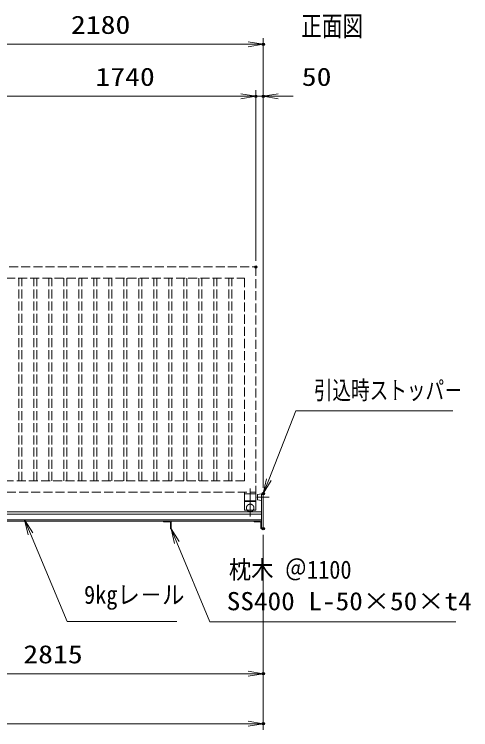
# Model space of a CAD drawing. Units: millimetres at full size. Extents: x -11880 to 11880, y -8400 to 8400.
# Drawn here: x 3819 to 6861, y 716 to 5480 of the extents above; entities that cross this region are included whole.
import ezdxf
from ezdxf.enums import TextEntityAlignment as Align

# ---------------------------------------------------------------- set-up
doc = ezdxf.new("R2010")
doc.units = ezdxf.units.MM
doc.header["$LTSCALE"] = 30
doc.header["$PDMODE"] = 32
doc.header["$PDSIZE"] = 15
for name, pattern in [('USER1', [10.7, 5, -2.5, 0.7, -2.5]), ('USER2', [2.7, 2, -0.7]), ('USER5', [160, 100, -20, 20, -20]), ('USER6', [200, 100, -20, 20, -20, 20, -20])]:
    doc.linetypes.add(name, pattern=pattern)
for name, color, linetype, lineweight in [('0-1_外形線', 7, 'Continuous', 18), ('0-2_01', 4, 'Continuous', 18), ('0-3_軸線', 6, 'USER1', 18), ('0-4_隠れ線', 4, 'USER2', 18), ('0-8_寸法線', 3, 'Continuous', 18), ('0-9_0', 7, 'Continuous', 18)]:
    doc.layers.add(name, color=color, linetype=linetype, lineweight=lineweight)
doc.layers.add('0-7_文字', color=254, linetype='Continuous')
doc.layers.add('0-A_DEFPOINTS', color=7, linetype='Continuous')
doc.styles.add('ＭＳ ゴシック', font='')
doc.styles.get('ＭＳ ゴシック').set_extended_font_data('MS Gothic')

# ---------------------------------------------------------------- blocks, each defined once
blk = doc.blocks.new('S170')
at = {"layer": '0-8_寸法線'}
for points in [[(15797078.2, -26594826.8), (15775154.2, -26594826.8), (15767773.5, -26577291.3), (15766609.7, -26574526.2)], [(15768234.3, -26577097.3), (15766609.7, -26574526.2), (15767312.7, -26577485.2)]]:
    blk.add_lwpolyline(points, dxfattribs=at)
at = {"layer": '0-8_寸法線', "color": 254, "style": 'ＭＳ ゴシック', "width": 0.9}
blk.add_text('9kgレ－ル', height=3637, dxfattribs=at).set_placement((15778502.2, -26592376.2), align=Align.BOTTOM_LEFT)
blk = doc.blocks.new('S171')
at = {"layer": '0-8_寸法線'}
for points in [[(15852822.8, -26594853.5), (15803682.8, -26594853.5), (15797057.3, -26579050.7), (15795897.4, -26576284)], [(15797518.4, -26578857.4), (15795897.4, -26576284), (15796596.2, -26579244)]]:
    blk.add_lwpolyline(points, dxfattribs=at)
at = {"layer": '0-8_寸法線', "color": 254, "style": 'ＭＳ ゴシック'}
for s, width, p in [('枕木 ＠1100', 0.9, (15807462.8, -26587363)), ('SS400 L-50×50×t4', 1.1, (15807030.8, -26593663))]:
    blk.add_text(s, height=3637, dxfattribs=dict(at, width=width)).set_placement(p, align=Align.BOTTOM_LEFT)
blk = doc.blocks.new('_OPEN')
at = {"layer": '0-9_0'}
blk.add_line((0, 0), (-30, 0), dxfattribs=at)
blk.add_lwpolyline([(-30, 5), (0, 0), (-30, -5)], dxfattribs=at)
blk = doc.blocks.new('S176')
at = {"layer": '0-8_寸法線'}
for points in [[(15852273.7, -26552718.5), (15820874.5, -26552718.5), (15815447.5, -26566488), (15814347.4, -26569279)], [(15814982.3, -26566304.6), (15814347.4, -26569279), (15815912.6, -26566671.3)]]:
    blk.add_lwpolyline(points, dxfattribs=at)
at = {"layer": '0-8_寸法線', "color": 254, "style": 'ＭＳ ゴシック', "width": 0.75}
blk.add_text('引込時ストッパ－', height=3637, dxfattribs=at).set_placement((15824452.9, -26551527.9), align=Align.BOTTOM_LEFT)

msp = doc.modelspace()

# ---------------------------------------------------------------- linework, layer by layer
at = {"layer": '0-1_外形線'}
for p, q in [((5466.46, 2054.09), (5466.46, 2287.59)), ((5466.46, 2287.59), (5478.46, 2287.59)), ((5478.46, 2054.09), (5478.46, 2287.59)), ((-2856.54, 2167.59), (5466.46, 2167.59)), ((-2736.54, 2150.09), (5466.46, 2150.09)), ((-2856.54, 2104.09), (5466.46, 2104.09)), ((-2736.54, 2114.39), (5466.46, 2114.39)), ((4813.46, 2104.09), (4863.46, 2104.09)), ((4813.46, 2103.09), (4813.46, 2104.09)), ((4852.96, 2100.09), (4816.46, 2100.09)), ((5419.46, 2100.09), (5455.96, 2100.09)), ((4859.46, 2057.09), (4859.46, 2093.59)), ((5462.46, 2093.59), (5462.46, 2057.09)), ((5466.46, 2054.09), (5478.46, 2054.09))]:
    msp.add_line(p, q, dxfattribs=at)
for points in [[(5466.46, 2287.09), (5439.46, 2282.09), (5439.46, 2247.09), (5466.46, 2242.09)], [(4863.46, 2104.09), (4863.46, 2054.09), (4862.46, 2054.09)], [(5466.46, 2104.09), (5416.46, 2104.09), (5416.46, 2103.09)], [(5465.46, 2054.09), (5466.46, 2054.09), (5466.46, 2104.09)]]:
    msp.add_lwpolyline(points, dxfattribs=at)
for centre, radius, start, end in [((4816.46, 2103.09), 3, 180, 270), ((4852.96, 2093.59), 6.5, 0, 90), ((5419.46, 2103.09), 3, 180, 270), ((5455.96, 2093.59), 6.5, 0, 90), ((4862.46, 2057.09), 3, 180, 270), ((5465.46, 2057.09), 3, 180, 270)]:
    msp.add_arc(centre, radius, start, end, dxfattribs=at)
at = {"layer": '0-2_01', "linetype": 'USER6'}
for p, q in [((5353.46, 2297.59), (5353.46, 2177.59)), ((5428.46, 2285.59), (5353.46, 2285.59)), ((5428.46, 2240.59), (5353.46, 2240.59)), ((5428.46, 2234.59), (5353.46, 2234.59))]:
    msp.add_line(p, q, dxfattribs=at)
at = {"layer": '0-2_01', "linetype": 'USER5'}
msp.add_line((5390.96, 2321.91), (5390.96, 2134.8), dxfattribs=at)
at = {"layer": '0-2_01', "linetype": 'USER6'}
msp.add_lwpolyline([(5428.46, 2297.59), (5428.46, 2177.59), (5353.46, 2177.59)], dxfattribs=at)
for start, end in [(323.1301, 216.8699), (216.8699, 323.1301)]:
    msp.add_arc((5390.96, 2192.59), 25, start, end, dxfattribs=at)
at = {"layer": '0-3_軸線'}
msp.add_line((5436.03, 2264.59), (5516.46, 2264.59), dxfattribs=at)
at = {"layer": '0-4_隠れ線'}
for p, q in [((3298.46, 3797.59), (5428.46, 3797.59)), ((5428.46, 3797.59), (5428.46, 2297.59)), ((3848.96, 2372.59), (3848.96, 3722.59)), ((3867.96, 2372.59), (3867.96, 3722.59)), ((3948.96, 2372.59), (3948.96, 3722.59)), ((3967.96, 2372.59), (3967.96, 3722.59)), ((4048.96, 2372.59), (4048.96, 3722.59)), ((4067.96, 2372.59), (4067.96, 3722.59)), ((4148.96, 2372.59), (4148.96, 3722.59)), ((4167.96, 2372.59), (4167.96, 3722.59)), ((4248.96, 2372.59), (4248.96, 3722.59)), ((4267.96, 2372.59), (4267.96, 3722.59)), ((4348.96, 2372.59), (4348.96, 3722.59)), ((4367.96, 2372.59), (4367.96, 3722.59)), ((4448.96, 2372.59), (4448.96, 3722.59)), ((4467.96, 2372.59), (4467.96, 3722.59)), ((4548.96, 2372.59), (4548.96, 3722.59)), ((4567.96, 2372.59), (4567.96, 3722.59)), ((4648.96, 2372.59), (4648.96, 3722.59)), ((4667.96, 2372.59), (4667.96, 3722.59)), ((4748.96, 2372.59), (4748.96, 3722.59)), ((4767.96, 2372.59), (4767.96, 3722.59)), ((4848.96, 2372.59), (4848.96, 3722.59)), ((4867.96, 2372.59), (4867.96, 3722.59)), ((4948.96, 2372.59), (4948.96, 3722.59)), ((4967.96, 2372.59), (4967.96, 3722.59)), ((5048.96, 2372.59), (5048.96, 3722.59)), ((5067.96, 2372.59), (5067.96, 3722.59)), ((5148.96, 2372.59), (5148.96, 3722.59)), ((5167.96, 2372.59), (5167.96, 3722.59)), ((5248.96, 2372.59), (5248.96, 3722.59)), ((5267.96, 2372.59), (5267.96, 3722.59)), ((3688.46, 2297.59), (5428.46, 2297.59))]:
    msp.add_line(p, q, dxfattribs=at)
msp.add_lwpolyline([(5353.46, 2372.59), (3763.46, 2372.59), (3763.46, 3722.59), (5353.46, 3722.59)], close=True, dxfattribs=at)
at = {"layer": '0-8_寸法線'}
for p, q in [((5478.46, 2327.59), (5478.46, 5320.22)), ((3298.46, 5280.22), (5478.46, 5280.22)), ((5428.46, 3837.59), (5428.46, 4973.92)), ((5428.46, 3837.59), (5428.46, 4973.92)), ((5478.46, 2327.59), (5478.46, 4973.92)), ((3688.46, 4933.92), (5428.46, 4933.92)), ((5328.46, 4933.92), (5228.46, 4933.92)), ((5428.46, 4933.92), (5478.46, 4933.92)), ((5578.46, 4933.92), (5678.46, 4933.92)), ((5478.46, 2014.09), (5478.46, 1048.76)), ((5478.46, 2014.09), (5478.46, 716.05)), ((2663.46, 1088.76), (5478.46, 1088.76)), ((-2736.54, 756.05), (5478.46, 756.05))]:
    msp.add_line(p, q, dxfattribs=at)
at = {"layer": '0-A_DEFPOINTS'}
for p in [(5478.46, 5280.22), (5428.46, 4933.92), (5478.46, 4933.92), (5428.46, 3797.59), (5478.46, 2287.59), (5478.46, 2054.09), (5478.46, 1088.76), (5478.46, 756.05)]:
    msp.add_point(p, dxfattribs=at)

# ---------------------------------------------------------------- block references
at = {"layer": '0-8_寸法線'}
for name, p, xscale, yscale in [('_OPEN', (5478.46, 5280.22), 3.333333, 3.333333), ('_OPEN', (5428.46, 4933.92), 3.333333, 3.333333), ('_OPEN', (5428.46, 4933.92), 3.333333, 3.333333), ('S176', (-521666.45, 887930.23), 0.03333333, 0.03333333), ('S170', (-521666.45, 887930.23), 0.03333333, 0.03333333), ('S171', (-521666.45, 887930.23), 0.03333333, 0.03333333), ('_OPEN', (5478.46, 1088.76), 3.333333, 3.333333), ('_OPEN', (5478.46, 756.05), 3.333333, 3.333333)]:
    msp.add_blockref(name, p, dxfattribs=dict(at, xscale=xscale, yscale=yscale))
at = {"layer": '0-8_寸法線', "xscale": 3.333333, "yscale": 3.333333, "rotation": 180}
msp.add_blockref('_OPEN', (5478.46, 4933.92), dxfattribs=at)

# ---------------------------------------------------------------- texts
at = {"layer": '0-7_文字', "style": 'ＭＳ ゴシック', "width": 0.75}
msp.add_text('正面図', height=134.6, dxfattribs=at).set_placement((5730.82, 5293.58), align=Align.BOTTOM_LEFT)
at = {"layer": '0-8_寸法線', "color": 254, "style": 'ＭＳ ゴシック', "width": 1.2}
for s, p in [('2180', (4196.46, 5312.9)), ('1740', (4359.26, 4966.6)), ('50', (5734.76, 4966.6)), ('2815', (3878.96, 1121.44))]:
    msp.add_text(s, height=121.2, dxfattribs=at).set_placement(p, align=Align.BOTTOM_LEFT)

doc.saveas('drawing.dxf')
